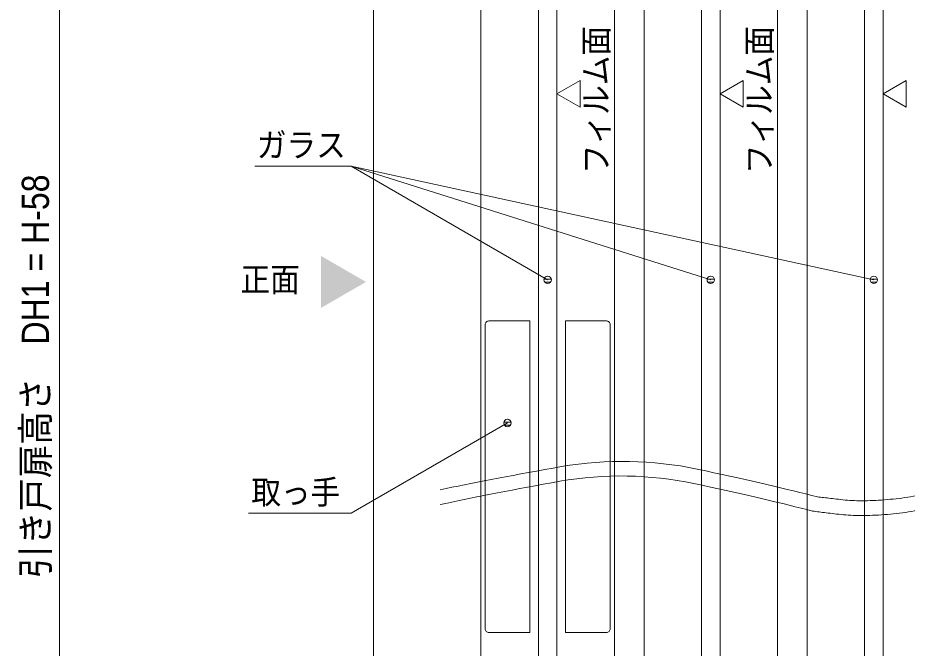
# Model space of a CAD drawing. Units: millimetres, scale not verified. Extents: x -6062 to 6062, y -3045 to 3045.
# Drawn here: x 150 to 1350, y -859 to -9 of the extents above; entities that cross this region are included whole.
import ezdxf
from ezdxf.enums import TextEntityAlignment as Align

# ---------------------------------------------------------------- set-up
doc = ezdxf.new("R2010")
doc.units = ezdxf.units.MM
doc.header["$LTSCALE"] = 20
for name, color, linetype, lineweight in [('0-0_2寸法-1', 7, 'Continuous', 9), ('0-3_2寸法-3', 7, 'Continuous', 9), ('0-4_3一般', 7, 'Continuous', 9)]:
    doc.layers.add(name, color=color, linetype=linetype, lineweight=lineweight)
doc.styles.add('ＭＳ ゴシック', font='')
doc.styles.add('ＭＳ Ｐゴシック', font='')
doc.styles.get('ＭＳ ゴシック').set_extended_font_data('MS Gothic')
doc.styles.get('ＭＳ Ｐゴシック').set_extended_font_data('MS PGothic')

# ---------------------------------------------------------------- blocks, each defined once
blk = doc.blocks.new('グループ-93')
at = {"layer": '0-4_3一般'}
for p, q in [((52558.7, -8351.2), (51458.7, -8351.2)), ((52558.7, -16751.2), (52558.7, -8351.2)), ((53528.7, -8351.2), (53528.7, -16751.2)), ((54628.7, -8351.2), (53528.7, -8351.2)), ((51358.7, -8451.2), (51358.7, -16651.2)), ((54728.7, -16651.2), (54728.7, -8451.2)), ((51458.7, -16751.2), (52558.7, -16751.2)), ((53528.7, -16751.2), (54628.7, -16751.2))]:
    blk.add_line(p, q, dxfattribs=at)
for centre, start, end in [((51458.7, -8451.2), 135, 180), ((51458.7, -8451.2), 90, 135), ((54628.7, -8451.2), 45, 90), ((54628.7, -8451.2), 0, 45), ((51458.7, -16651.2), 180, 225), ((51458.7, -16651.2), 225, 270), ((54628.7, -16651.2), 270, 315), ((54628.7, -16651.2), 315, 0)]:
    blk.add_arc(centre, 100, start, end, dxfattribs=at)
blk = doc.blocks.new('グループ-95')
at = {"layer": '0-4_3一般'}
for p, q in [((51243.7, -36700), (51243.7, 17304.9)), ((54843.7, 17304.9), (54843.7, -36700))]:
    blk.add_line(p, q, dxfattribs=at)
blk.add_lwpolyline([(53293.7, -34100), (53293.7, 14504.9), (52793.7, 14504.9), (52793.7, -34100)], close=True, dxfattribs=at)
blk = doc.blocks.new('グループ-106')
at = {"layer": '0-4_3一般'}
for p, q in [((57193.7, 14704.9), (57193.7, -34100)), ((57693.7, -34100), (57693.7, 14704.9))]:
    blk.add_line(p, q, dxfattribs=at)
blk.add_lwpolyline([(59243.7, 17304.9), (59243.7, -36700), (55643.7, -36700), (55643.7, 17304.9)], close=True, dxfattribs=at)
blk = doc.blocks.new('グループ-114')
at = {"layer": '0-4_3一般'}
blk.add_line((60043.7, -38000), (60043.7, 21004.9), dxfattribs=at)
blk.add_lwpolyline([(62093.7, 16604.9), (62093.7, -33600), (61593.7, -33600), (61593.7, 16604.9)], close=True, dxfattribs=at)
blk = doc.blocks.new('グループ-129')
at = {"layer": '0-4_3一般'}
for name in ['グループ-114', 'グループ-95', 'グループ-106', 'グループ-93']:
    blk.add_blockref(name, (0, 0), dxfattribs=at)
blk = doc.blocks.new('グループ-130')
at = {"layer": '0-4_3一般'}
for points in [[(50147.3, -12903.7), (50302.9, -12870.5), (50463.1, -12836.9), (50627.9, -12802.8), (50797.3, -12768.3), (50971.3, -12733.3), (51149.9, -12697.8), (51333, -12661.9), (51520.8, -12625.5), (51713.1, -12588.7), (51910, -12551.4), (52111.6, -12513.6), (52317.7, -12475.4), (52528.3, -12436.7), (52743.6, -12397.6), (52963.5, -12358), (53188, -12317.9), (53416.8, -12277.7), (53646.5, -12241.6), (53876.1, -12210.8), (54105.6, -12185.5), (54335, -12165.5), (54564.3, -12150.9), (54793.5, -12141.7), (55022.6, -12137.8), (55251.6, -12139.3), (55480.4, -12146.3), (55709.2, -12158.5), (55937.9, -12176.2), (56166.4, -12199.3), (56394.8, -12227.7), (56623.2, -12261.5), (56851.4, -12300.7), (57079.5, -12345.3), (57306.6, -12393.9), (57529.3, -12442.2), (57747.4, -12490), (57961, -12537.1), (58170, -12583.6), (58374.4, -12629.4)], [(50147.3, -13303.7), (50300.9, -13270.3), (50459.1, -13236.5), (50621.7, -13202.2), (50788.9, -13167.4), (50960.6, -13132.1), (51136.9, -13096.4), (51317.7, -13060.2), (51503, -13023.6), (51692.8, -12986.5), (51887.2, -12948.9), (52086.1, -12910.8), (52289.6, -12872.3), (52497.5, -12833.3), (52710, -12793.9), (52927.1, -12753.9), (53148.6, -12713.5), (53374.5, -12673), (53601.2, -12636.5), (53827.9, -12605.5), (54054.5, -12579.8), (54280.9, -12559.4), (54507.3, -12544.5), (54733.6, -12534.9), (54959.7, -12530.7), (55185.8, -12531.8), (55411.7, -12538.4), (55637.6, -12550.3), (55863.4, -12567.6), (56089, -12590.3), (56314.6, -12618.3), (56540.1, -12651.8), (56765.4, -12690.6), (56990.7, -12734.7), (57214.9, -12783), (57434.8, -12830.9), (57650.2, -12878.2), (57861.1, -12925), (58067.5, -12971.1), (58269.4, -13016.6)], [(58374.4, -12629.4), (58574.3, -12674.7), (58769.6, -12719.3), (58960.3, -12763.4), (59146.4, -12806.8), (59328, -12849.6), (59505.1, -12891.8), (59677.5, -12933.3), (59845.4, -12974.3), (60008.7, -13014.6), (60167.5, -13054.4), (60321.7, -13093.5)], [(62835.9, -13092.1), (62913.8, -13079.7), (62991.7, -13066.6), (63069.4, -13052.8), (63146.5, -13038.8), (63222.1, -13025), (63296.3, -13011.4), (63369.1, -12998), (63440.5, -12984.8), (63510.5, -12971.8), (63579.1, -12958.9), (63646.3, -12946.3), (63712.1, -12933.8), (63776.4, -12921.5), (63839.4, -12909.5), (63900.9, -12897.6), (63961.1, -12885.9), (64019.8, -12874.4), (64077.1, -12863.1), (64133.1, -12852.1), (64187.7, -12841.3), (64240.9, -12830.9), (64292.7, -12820.6), (64343.1, -12810.7), (64392.1, -12801), (64439.8, -12791.6), (64486.1, -12782.4), (64531, -12773.5), (64574.5, -12764.9), (64616.6, -12756.5), (64657.3, -12748.4), (64696.7, -12740.5), (64696.7, -12740.5)], [(58269.4, -13016.6), (58466.7, -13061.5), (58659.6, -13105.9), (58847.9, -13149.6), (59031.8, -13192.6), (59211.1, -13235.1), (59385.9, -13277), (59556.2, -13318.3), (59722, -13359), (59883.3, -13399), (60040.1, -13438.5), (60192.3, -13477.3)], [(60321.7, -13093.5), (60361.5, -13098.4), (60402.8, -13103.4), (60445.5, -13108.6), (60489.6, -13113.8), (60535.1, -13119.2), (60582.1, -13124.7), (60630.4, -13130.3), (60680.2, -13136), (60731.3, -13141.8), (60783.9, -13147.8), (60837.9, -13153.8), (60893.3, -13160), (60950.1, -13166.3), (61008.3, -13172.7), (61067.9, -13178.8), (61128.9, -13184.1), (61191.4, -13188.5), (61255.3, -13192.2), (61320.7, -13195), (61387.4, -13197.1), (61455.6, -13198.4), (61525.3, -13198.8), (61596.3, -13198.5), (61668.8, -13197.3), (61742.7, -13195.4), (61818, -13192.6), (61894.8, -13189.1), (61973, -13184.7), (62051.8, -13179.6), (62130.6, -13173.9), (62209.3, -13167.5), (62287.9, -13160.4), (62366.4, -13152.6), (62444.9, -13144.2), (62523.2, -13135.1), (62601.5, -13125.4), (62679.7, -13114.9), (62757.8, -13103.9), (62835.9, -13092.1)], [(62780.6, -13500.6), (62860.9, -13488.3), (62941.1, -13475.2), (63021.3, -13461.4), (63100.6, -13447.3), (63178.6, -13433.3), (63255, -13419.6), (63330, -13406), (63403.6, -13392.6), (63475.7, -13379.3), (63546.3, -13366.2), (63615.5, -13353.3), (63683.2, -13340.5), (63749.5, -13327.9), (63814.3, -13315.5), (63877.7, -13303.3), (63939.6, -13291.2), (64000, -13279.3), (64059.1, -13267.6), (64116.6, -13256.2), (64172.8, -13245.1), (64227.6, -13234.2), (64280.9, -13223.6), (64332.8, -13213.3), (64383.2, -13203.2), (64432.3, -13193.5), (64479.9, -13184), (64526.1, -13174.7), (64570.9, -13165.8), (64614.2, -13157.1), (64656.2, -13148.7), (64696.7, -13140.5), (64696.7, -13140.5)], [(60192.3, -13477.3), (60233.3, -13482.7), (60275.8, -13488.2), (60319.7, -13493.8), (60365.1, -13499.6), (60411.9, -13505.5), (60460.1, -13511.6), (60509.9, -13517.8), (60561, -13524.1), (60613.6, -13530.5), (60667.7, -13537.1), (60723.2, -13543.9), (60780.2, -13550.7), (60838.6, -13557.7), (60898.4, -13564.8), (60959.8, -13571.6), (61022.6, -13577.6), (61086.8, -13582.9), (61152.6, -13587.3), (61219.8, -13590.9), (61288.6, -13593.8), (61358.8, -13595.8), (61430.4, -13597.1), (61503.6, -13597.5), (61578.2, -13597.2), (61654.3, -13596.1), (61731.9, -13594.2), (61811, -13591.5), (61891.5, -13588), (61972.8, -13583.7), (62053.9, -13578.7), (62135, -13573), (62216, -13566.5), (62296.9, -13559.3), (62377.7, -13551.4), (62458.5, -13542.7), (62539.1, -13533.3), (62619.7, -13523.1), (62700.2, -13512.3), (62780.6, -13500.6)]]:
    blk.add_lwpolyline(points, dxfattribs=at)
blk = doc.blocks.new('グループ-131')
at = {"layer": '0-4_3一般'}
blk.add_line((48343.7, 21804.9), (48343.7, -38000), dxfattribs=at)
for name in ['グループ-129', 'グループ-130']:
    blk.add_blockref(name, (0, 0), dxfattribs=at)

msp = doc.modelspace()

# ---------------------------------------------------------------- linework, layer by layer
at = {"layer": '0-0_2寸法-1'}
msp.add_line((206.18, 852.53), (206.18, -1822.29), dxfattribs=at)
at = {"layer": '0-3_2寸法-3'}
for p, q in [((599.68, -209), (1084.68, -362)), ((599.68, -209), (1304.68, -362)), ((864.86, -357.01), (864.51, -357.01)), ((864.86, -357.01), (864.51, -357.01)), ((1084.85, -357.01), (1084.52, -357.01)), ((1084.85, -357.01), (1084.52, -357.01)), ((1304.85, -357.01), (1304.52, -357.01)), ((1304.85, -357.01), (1304.52, -357.01)), ((869.58, -361.01), (859.79, -361.01)), ((868.68, -365.01), (860.69, -365.01)), ((1089.58, -361.01), (1079.79, -361.01)), ((1088.68, -365.01), (1080.69, -365.01)), ((1309.58, -361.01), (1299.79, -361.01)), ((1308.68, -365.01), (1300.69, -365.01)), ((810.62, -550.07), (810.24, -550.07)), ((810.62, -550.07), (810.24, -550.07)), ((815.33, -554.07), (805.54, -554.07)), ((814.43, -558.07), (806.44, -558.07))]:
    msp.add_line(p, q, dxfattribs=at)
for points in [[(908.43, -93.1), (908.43, -129.17), (877.18, -111.14)], [(1128.43, -93.1), (1128.43, -129.17), (1097.18, -111.14)], [(1348.43, -93.1), (1348.43, -129.17), (1317.18, -111.14)]]:
    msp.add_lwpolyline(points, close=True, dxfattribs=at)
for points in [[(864.68, -362), (599.68, -209), (469.65, -209)], [(810.43, -555.06), (599.68, -676.74), (461.16, -676.74)]]:
    msp.add_lwpolyline(points, dxfattribs=at)
for centre in [(864.68, -362), (864.68, -362), (1084.68, -362), (1084.68, -362), (1304.68, -362), (1304.68, -362), (810.43, -555.06), (810.43, -555.06)]:
    msp.add_circle(centre, 5.01, dxfattribs=at)
msp.add_solid([(558.93, -329.8), (619.68, -364.88), (558.93, -399.95)], dxfattribs=at)

# ---------------------------------------------------------------- block references
at = {"layer": '0-4_3一般', "xscale": 0.05, "yscale": 0.05}
msp.add_blockref('グループ-131', (-1787.5, 0), dxfattribs=at)

# ---------------------------------------------------------------- texts
at = {"layer": '0-0_2寸法-1', "style": 'ＭＳ Ｐゴシック', "width": 0.9}
msp.add_text('引き戸扉高さ\u3000DH1 = H-58', height=36.69, rotation=90, dxfattribs=at).set_placement((203.07, -764.6), align=Align.BOTTOM_LEFT)
at = {"layer": '0-3_2寸法-3', "style": 'ＭＳ ゴシック', "width": 0.9}
for p in [(956.03, -219.5), (1176.03, -219.5)]:
    msp.add_text('フィルム面', height=32.55, rotation=90, dxfattribs=at).set_placement(p, align=Align.BOTTOM_LEFT)
for s, p in [('ガラス', (472.5, -206.24)), ('正面', (450.46, -387.66)), ('取っ手', (465.02, -674.34))]:
    msp.add_text(s, height=32.55, dxfattribs=at).set_placement(p, align=Align.BOTTOM_LEFT)

doc.saveas('drawing.dxf')
